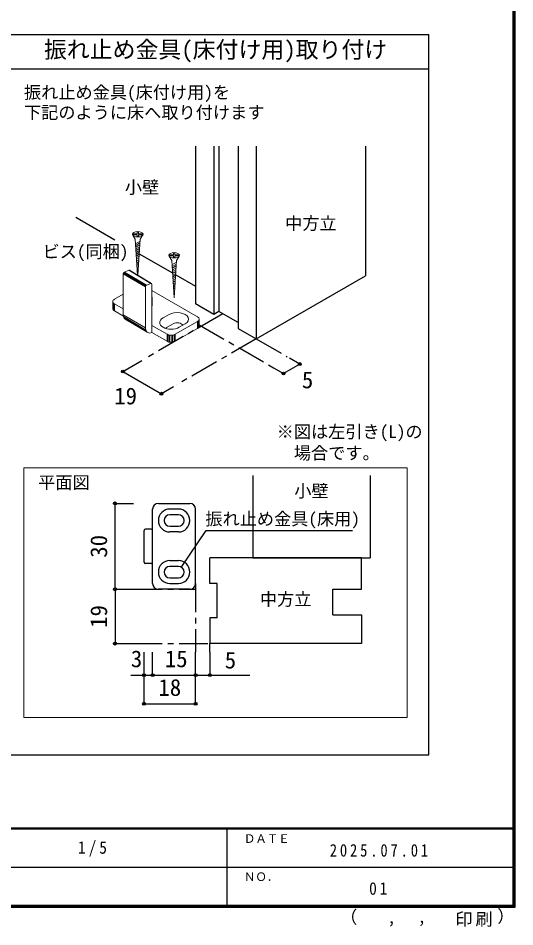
# Model space of a CAD drawing. Units: millimetres at full size, sheet at 1:5, with parts at other scales. Extents: x -973 to 977, y -718 to 696.
# Drawn here: x 543 to 977, y -718 to 76 of the extents above; entities that cross this region are included whole.
import ezdxf
from ezdxf.enums import TextEntityAlignment as Align

# ---------------------------------------------------------------- set-up
doc = ezdxf.new("R2010")
doc.units = ezdxf.units.MM
doc.header["$LTSCALE"] = 5
doc.header["$PDMODE"] = 32
doc.header["$PDSIZE"] = 2.5
doc.linetypes.add('CHAIN1', pattern=[8, 5, -1, 1, -1])
for name, color, linetype in [('0-6_扉', 7, 'Continuous'), ('0-A_文字', 7, 'Continuous'), ('0-B_寸法', 4, 'Continuous'), ('1-3_仕上げ', 2, 'Continuous'), ('1-4_枠', 3, 'Continuous'), ('1-7_金物', 7, 'Continuous'), ('1-A_文字', 7, 'Continuous'), ('1-B_寸法', 7, 'Continuous'), ('F-1_枠', 6, 'Continuous'), ('F-A_文字', 7, 'Continuous')]:
    doc.layers.add(name, color=color, linetype=linetype)
doc.layers.add('0-7_金物', color=7, linetype='Continuous', lineweight=18)
doc.styles.add('ＭＳ ゴシック', font='')
doc.styles.get('ＭＳ ゴシック').set_extended_font_data('MS Gothic')

msp = doc.modelspace()

# ---------------------------------------------------------------- linework, layer by layer
at = {"layer": '0-6_扉', "color": 2}
for p, q in [((697.758, -35.971), (697.758, -173.71)), ((718.087, -35.971), (718.087, -180.344)), ((734.881, -35.971), (734.881, -195.143)), ((750.791, -35.971), (750.791, -204.329)), ((846.25, -35.971), (846.25, -149.215)), ((718.087, -180.344), (713.668, -182.895)), ((734.881, -190.04), (718.087, -180.344))]:
    msp.add_line(p, q, dxfattribs=at)
at = {"layer": '0-6_扉'}
for p, q in [((593.034, -97.938), (627.327, -117.737)), ((648.549, -129.99), (677.613, -146.77)), ((680.369, -148.361), (697.758, -158.401))]:
    msp.add_line(p, q, dxfattribs=at)
at = {"layer": '0-6_扉', "color": 2}
for points in [[(713.668, -35.971), (713.668, -182.895), (697.758, -173.71)], [(734.881, -195.143), (750.791, -204.329), (846.25, -149.215)]]:
    msp.add_lwpolyline(points, dxfattribs=at)
at = {"layer": '0-7_金物'}
for p, q in [((646.707, -112.444), (646.707, -110.928)), ((646.707, -110.928), (647.741, -110.928)), ((647.741, -112.444), (647.741, -110.928)), ((643.239, -114.216), (645.063, -117.376)), ((643.344, -112.444), (646.707, -112.444)), ((643.344, -112.444), (643.344, -113.478)), ((643.344, -113.478), (646.707, -113.478)), ((647.137, -148.678), (645.063, -117.376)), ((649.281, -118.95), (645.316, -121.195)), ((646.707, -114.994), (646.707, -113.478)), ((646.707, -114.994), (647.741, -114.994)), ((647.305, -148.778), (649.385, -117.376)), ((647.741, -112.444), (651.104, -112.444)), ((651.209, -114.216), (649.385, -117.376)), ((651.104, -113.478), (651.104, -112.444)), ((649.173, -120.578), (645.416, -122.705)), ((649.065, -122.206), (645.516, -124.215)), ((648.957, -123.834), (645.616, -125.726)), ((648.849, -125.463), (645.717, -127.236)), ((648.742, -127.091), (645.817, -128.747)), ((648.634, -128.719), (645.917, -130.257)), ((648.526, -130.347), (646.017, -131.768)), ((648.418, -131.975), (646.117, -133.278)), ((648.31, -133.603), (646.217, -134.788)), ((675.059, -132.587), (676.883, -135.747)), ((675.164, -130.815), (678.527, -130.815)), ((675.164, -130.815), (675.164, -131.849)), ((675.164, -131.849), (678.527, -131.849)), ((678.527, -130.815), (678.527, -129.299)), ((678.527, -129.299), (679.561, -129.299)), ((678.527, -133.365), (678.527, -131.849)), ((678.527, -133.365), (679.561, -133.365)), ((679.561, -130.815), (679.561, -129.299)), ((679.561, -130.815), (682.924, -130.815)), ((683.029, -132.587), (681.205, -135.747)), ((682.924, -131.849), (682.924, -130.815)), ((648.202, -135.231), (646.317, -136.299)), ((648.094, -136.86), (646.417, -137.809)), ((647.987, -138.488), (646.517, -139.32)), ((647.879, -140.116), (646.617, -140.83)), ((647.771, -141.744), (646.717, -142.34)), ((679.044, -168.365), (676.883, -135.747)), ((681.101, -137.321), (677.136, -139.566)), ((680.993, -138.949), (677.236, -141.076)), ((680.885, -140.578), (677.336, -142.587)), ((680.777, -142.206), (677.436, -144.097)), ((679.044, -168.365), (681.205, -135.747)), ((653.853, -158.995), (634.57, -147.504)), ((634.57, -147.504), (634.57, -183.228)), ((653.886, -158.701), (634.602, -147.21)), ((653.982, -158.4), (634.698, -146.909)), ((654.134, -158.112), (634.85, -146.621)), ((654.332, -157.856), (635.048, -146.366)), ((654.563, -157.651), (635.279, -146.161)), ((635.527, -146.02), (639.357, -144.413)), ((654.811, -157.51), (635.527, -146.02)), ((658.641, -155.903), (639.357, -144.413)), ((658.889, -155.836), (639.605, -144.346)), ((659.12, -155.848), (639.836, -144.357)), ((659.318, -155.936), (640.034, -144.446)), ((647.663, -143.372), (646.817, -143.851)), ((647.555, -145), (646.917, -145.361)), ((647.447, -146.628), (647.017, -146.872)), ((680.669, -143.834), (677.536, -145.607)), ((680.561, -145.462), (677.636, -147.118)), ((680.453, -147.09), (677.736, -148.628)), ((680.346, -148.718), (677.837, -150.139)), ((680.238, -150.346), (677.937, -151.649)), ((654.811, -157.51), (658.641, -155.903)), ((659.599, -198.803), (659.599, -156.584)), ((680.13, -151.974), (678.037, -153.16)), ((680.022, -153.603), (678.137, -154.67)), ((679.914, -155.231), (678.237, -156.18)), ((679.806, -156.859), (678.337, -157.691)), ((679.698, -158.487), (678.437, -159.201)), ((626.895, -169.715), (634.57, -165.284)), ((653.853, -158.995), (653.853, -194.718)), ((699.373, -185.025), (659.599, -162.061)), ((679.591, -160.115), (678.537, -160.712)), ((679.483, -161.743), (678.637, -162.222)), ((679.375, -163.371), (678.737, -163.732)), ((679.267, -165), (678.837, -165.243)), ((625.43, -171.757), (625.43, -177.88)), ((625.601, -172.504), (625.601, -178.627)), ((626.1, -173.2), (626.1, -179.324)), ((634.57, -178.229), (626.895, -173.798)), ((626.895, -173.798), (626.895, -179.922)), ((659.876, -168.695), (659.876, -174.818)), ((634.673, -184.412), (626.895, -179.922)), ((653.853, -194.718), (634.57, -183.228)), ((654.049, -196.317), (634.765, -184.827)), ((654.623, -197.643), (635.339, -186.152)), ((655.536, -198.605), (636.252, -187.114)), ((669.321, -186.045), (674.625, -182.983)), ((699.373, -189.107), (679.928, -200.334)), ((699.373, -189.107), (699.373, -195.231)), ((700.168, -188.509), (700.168, -194.633)), ((700.667, -187.813), (700.667, -193.937)), ((700.838, -187.066), (700.838, -193.19)), ((672.857, -200.334), (659.599, -192.679)), ((678.16, -191.148), (672.857, -194.21)), ((699.373, -195.231), (679.928, -206.458)), ((683.463, -194.21), (688.767, -191.148)), ((672.857, -206.458), (659.599, -198.803)), ((672.857, -200.334), (672.857, -206.458)), ((673.892, -200.793), (673.892, -206.916)), ((675.098, -201.081), (675.098, -207.205)), ((676.392, -201.179), (676.392, -207.303)), ((677.686, -201.081), (677.686, -207.205)), ((678.892, -200.793), (678.892, -206.916)), ((679.928, -200.334), (679.928, -206.458)), ((547.791, -317.079), (882.65, -317.079)), ((547.791, -534.979), (547.791, -317.079)), ((882.65, -317.079), (882.65, -534.979)), ((882.65, -534.979), (547.791, -534.979))]:
    msp.add_line(p, q, dxfattribs=at)
for points in [[(647.741, -114.994), (647.741, -113.478), (651.104, -113.478)], [(679.561, -133.365), (679.561, -131.849), (682.924, -131.849)]]:
    msp.add_lwpolyline(points, dxfattribs=at)
for centre in [(647.224, -112.961), (679.044, -131.332)]:
    msp.add_ellipse(centre, major_axis=(4.71, 0), ratio=0.5, dxfattribs=at)
for centre, major_axis, ratio, start_param, end_param in [((635.527, -147.102), (0.64, 1.074), 0.663414, 0.7318184, 2.3026147), ((639.357, -145.495), (0.64, 1.074), 0.663414, 6.2296055, 7.0150037), ((654.811, -158.593), (0.64, 1.074), 0.663414, 0.7318184, 2.3026147), ((658.641, -156.986), (0.64, 1.074), 0.663414, 5.4442074, 7.0150037), ((630.43, -171.757), (-5, 0), 0.57735, 5.4977871, 7.0685835), ((649.876, -168.695), (10, 0), 0.57735, 6.047146, 6.5192246), ((649.876, -174.818), (10, 0), 0.57735, 6.047146, 6.5192246), ((630.43, -177.88), (-5, 0), 0.57735, 6.2831853, 7.0685835), ((681.696, -187.066), (10, 0), 0.57735, 5.4977871, 8.6393798), ((640.315, -180.817), (3.839, 6.443), 0.663414, 2.3026147, 3.0880129), ((676.392, -190.128), (10, 0), 0.57735, 2.3561945, 5.4977871), ((681.696, -193.19), (5, 0), 0.57735, 0.2617994, 2.3561945), ((695.838, -187.066), (-5, 0), 0.57735, 2.3561945, 3.9269908), ((659.599, -192.308), (3.839, 6.443), 0.663414, 2.3026147, 3.873411), ((676.392, -196.251), (5, 0), 0.57735, 2.3561945, 2.7802255), ((695.838, -193.19), (-5, 0), 0.57735, 2.3561945, 3.1415927), ((676.392, -198.293), (-5, 0), 0.57735, 0.7853982, 2.3561945), ((676.392, -204.416), (-5, 0), 0.57735, 0.7853982, 2.3561945)]:
    msp.add_ellipse(centre, major_axis=major_axis, ratio=ratio, start_param=start_param, end_param=end_param, dxfattribs=at)
at = {"layer": '0-A_文字', "color": 3}
for p, q in [((901.639, -567.5), (901.639, 61.633)), ((156.215, 31.633), (901.639, 31.633)), ((156.215, -567.5), (901.639, -567.5))]:
    msp.add_line(p, q, dxfattribs=at)
at = {"layer": '0-A_文字', "color": 4}
for p, q in [((685.648, -403.178), (706.872, -371.811)), ((706.872, -371.811), (834.86, -371.811))]:
    msp.add_line(p, q, dxfattribs=at)
at = {"layer": '0-A_文字', "color": 3}
msp.add_lwpolyline([(156.215, -567.5), (156.215, 61.633), (901.639, 61.633)], dxfattribs=at)
at = {"layer": '0-B_寸法', "linetype": 'CHAIN1'}
for p, q in [((721.623, -182.385), (653.052, -221.975)), ((700.838, -191.994), (765.893, -229.554)), ((750.791, -204.329), (681.326, -244.434)), ((750.791, -204.329), (777.897, -219.978))]:
    msp.add_line(p, q, dxfattribs=at)
at = {"layer": '0-B_寸法'}
for p, q in [((788.828, -226.289), (779.857, -221.11)), ((634.268, -232.82), (650.911, -223.21)), ((765.893, -229.554), (774.534, -234.542)), ((788.828, -226.289), (774.534, -234.542)), ((634.268, -232.82), (667.855, -252.211)), ((678.313, -246.174), (667.855, -252.211))]:
    msp.add_line(p, q, dxfattribs=at)
at = {"layer": '0-B_寸法', "color": 7}
for p in [(788.828, -226.289), (634.268, -232.82), (774.534, -234.542), (667.855, -252.211)]:
    msp.add_point(p, dxfattribs=at)
at = {"layer": '1-3_仕上げ', "color": 7}
msp.add_line((771.804, -395.479), (842.741, -395.479), dxfattribs=at)
at = {"layer": '1-4_枠', "color": 7}
msp.add_line((850.241, -323.529), (850.241, -395.479), dxfattribs=at)
at = {"layer": '1-4_枠'}
for p, q in [((710.241, -417.979), (710.241, -395.479)), ((842.741, -395.479), (710.241, -395.479)), ((716.491, -417.979), (710.241, -417.979)), ((716.491, -447.979), (716.491, -417.979)), ((817.741, -445.479), (817.741, -422.979)), ((716.491, -447.979), (710.241, -447.979)), ((710.241, -447.979), (710.241, -470.479)), ((817.741, -445.479), (842.741, -445.479)), ((842.741, -445.479), (842.741, -470.479)), ((842.741, -470.479), (710.241, -470.479))]:
    msp.add_line(p, q, dxfattribs=at)
at = {"layer": '1-4_枠', "color": 4, "linetype": 'CHAIN1'}
for p, q in [((697.741, -417.979), (697.741, -477.979)), ((643.537, -422.979), (697.741, -422.979)), ((643.537, -470.479), (710.241, -470.479)), ((710.241, -477.979), (710.241, -470.479))]:
    msp.add_line(p, q, dxfattribs=at)
at = {"layer": '1-4_枠', "color": 7}
msp.add_lwpolyline([(747.741, -323.529), (747.741, -395.479), (850.241, -395.479)], dxfattribs=at)
at = {"layer": '1-4_枠'}
msp.add_lwpolyline([(817.741, -422.979), (842.741, -422.979), (842.741, -395.479)], dxfattribs=at)
at = {"layer": '1-7_金物'}
for p, q in [((665.241, -347.979), (692.741, -347.979)), ((660.241, -417.979), (660.241, -352.979)), ((682.741, -352.979), (675.241, -352.979)), ((697.741, -417.979), (697.741, -352.979)), ((682.741, -357.979), (675.241, -357.979)), ((652.741, -399.229), (652.741, -371.729)), ((658.991, -370.479), (653.991, -370.479)), ((675.241, -367.979), (682.741, -367.979)), ((682.741, -372.979), (675.241, -372.979)), ((658.991, -400.479), (653.991, -400.479)), ((675.241, -397.979), (682.741, -397.979)), ((682.741, -402.979), (675.241, -402.979)), ((675.241, -412.979), (682.741, -412.979)), ((675.241, -417.979), (682.741, -417.979)), ((692.741, -422.979), (665.241, -422.979))]:
    msp.add_line(p, q, dxfattribs=at)
for centre, radius, start, end in [((665.241, -352.979), 5, 90, 180), ((692.741, -352.979), 5, 0, 90), ((675.241, -362.979), 10, 90, 270), ((682.741, -362.979), 10, 270, 90), ((675.241, -362.979), 5, 90, 270), ((682.741, -362.979), 5, 270, 90), ((653.991, -371.729), 1.25, 90, 180), ((658.991, -371.729), 1.25, 0, 90), ((653.991, -399.229), 1.25, 180, 270), ((658.991, -399.229), 1.25, 270, 0), ((675.241, -407.979), 10, 90, 270), ((675.241, -407.979), 5, 90, 270), ((682.741, -407.979), 10, 270, 90), ((682.741, -407.979), 5, 270, 90), ((665.241, -417.979), 5, 180, 270), ((692.741, -417.979), 5, 270, 0)]:
    msp.add_arc(centre, radius, start, end, dxfattribs=at)
at = {"layer": '1-B_寸法', "color": 4}
for p, q in [((627.358, -347.979), (643.537, -347.979)), ((627.358, -422.979), (627.358, -347.979)), ((627.358, -422.979), (643.537, -422.979)), ((627.358, -422.979), (627.358, -470.479)), ((627.358, -470.479), (643.537, -470.479)), ((652.741, -497.979), (652.741, -477.979)), ((660.241, -497.979), (660.241, -477.979)), ((697.741, -522.979), (697.741, -477.979)), ((710.241, -477.979), (710.241, -497.995)), ((641.176, -497.979), (660.241, -497.979)), ((652.741, -522.979), (652.741, -497.979)), ((660.241, -497.979), (697.741, -497.979)), ((697.741, -497.995), (745.119, -497.995)), ((652.741, -522.979), (697.741, -522.979))]:
    msp.add_line(p, q, dxfattribs=at)
at = {"layer": '1-B_寸法'}
for p in [(627.358, -347.979), (627.358, -422.979), (627.358, -470.479), (652.741, -497.979), (660.241, -497.979), (697.741, -497.979), (697.741, -497.995), (710.241, -497.995), (652.741, -522.979), (697.741, -522.979)]:
    msp.add_point(p, dxfattribs=at)
at = {"layer": 'F-1_枠'}
for p, q in [((974.986, 695.833), (974.986, -700.833)), ((975.82, 695.833), (975.82, -700.833)), ((976.653, 695.833), (976.653, -700.833)), ((976.653, -631.667), (-973.347, -631.667)), ((976.653, -632.5), (-973.347, -632.5)), ((724.986, -632.5), (724.986, -699.167)), ((1.653, -665.833), (974.986, -665.834)), ((976.653, -699.167), (-973.347, -699.167)), ((976.653, -700), (-973.347, -700)), ((976.653, -700.833), (-973.347, -700.833))]:
    msp.add_line(p, q, dxfattribs=at)

# ---------------------------------------------------------------- texts
at = {"layer": '0-A_文字', "style": 'ＭＳ ゴシック'}
for s, height, p in [('振れ止め金具(床付け用)取り付け', 14.66, (565.283, 36.633)), ('振れ止め金具(床付け用)を', 11, (547.836, 2.174)), ('下記のように床へ取り付けます', 11, (547.836, -15.362)), ('小壁', 11, (635.945, -80.743)), ('中方立', 11, (776.02, -112.19)), ('平面図', 11, (560.233, -338.556)), ('小壁', 11, (783.991, -345.987)), ('中方立', 11, (753.991, -440.479))]:
    msp.add_text(s, height=height, dxfattribs=at).set_placement(p, align=Align.BOTTOM_LEFT)
at = {"layer": '0-B_寸法', "color": 7, "style": 'ＭＳ ゴシック'}
for s, height, p in [('ビス(同梱)', 11, (564.044, -136.867)), ('5', 14.66, (790.599, -251.859)), ('19', 14.66, (626.648, -265.917)), ('※図は左引き(L)の', 11, (768.589, -294.218)), ('\u3000場合です。', 11, (768.589, -312.799))]:
    msp.add_text(s, height=height, dxfattribs=at).set_placement(p, align=Align.BOTTOM_LEFT)
at = {"layer": '1-A_文字', "style": 'ＭＳ ゴシック'}
msp.add_text('振れ止め金具(床用)', height=11, dxfattribs=at).set_placement((706.277, -370.311), align=Align.BOTTOM_LEFT)
at = {"layer": '1-B_寸法', "style": 'ＭＳ ゴシック'}
for s, p in [('30', (624.858, -395.479)), ('19', (624.858, -456.729))]:
    msp.add_text(s, height=14.66, rotation=90, dxfattribs=at).set_placement(p, align=Align.BOTTOM_LEFT)
for s, p in [('3', (641.176, -495.479)), ('15', (670.866, -495.479)), ('5', (723.209, -496.607)), ('18', (665.241, -520.479))]:
    msp.add_text(s, height=14.66, dxfattribs=at).set_placement(p, align=Align.BOTTOM_LEFT)
at = {"layer": 'F-A_文字', "style": 'ＭＳ ゴシック'}
for s, height, p in [('ＤＡＴＥ', 7.331, (739.986, -646.667)), ('ＮＯ．', 7.331, (739.986, -680.001)), ('（', 11, (823.992, -718.052)), ('）', 11, (961.387, -717.355)), (',', 11, (865.199, -718.052)), (',', 11, (891.686, -717.588))]:
    msp.add_text(s, height=height, dxfattribs=at).set_placement(p, align=Align.BOTTOM_LEFT)
at = {"layer": 'F-A_文字', "char_height": 11, "attachment_point": 7, "style": 'ＭＳ ゴシック'}
for s, insert in [('\\T1.38;\\W0.9;1/5', (594.986, -656.667)), ('\\T1.39;\\W0.85;2025.07.01', (814.986, -656.667)), ('\\T1.36;\\W0.9;01', (849.361, -690.001)), ('\\T1.17;印刷', (924.678, -717.82))]:
    msp.add_mtext(s, dxfattribs=dict(at, insert=insert))

doc.saveas('drawing.dxf')
